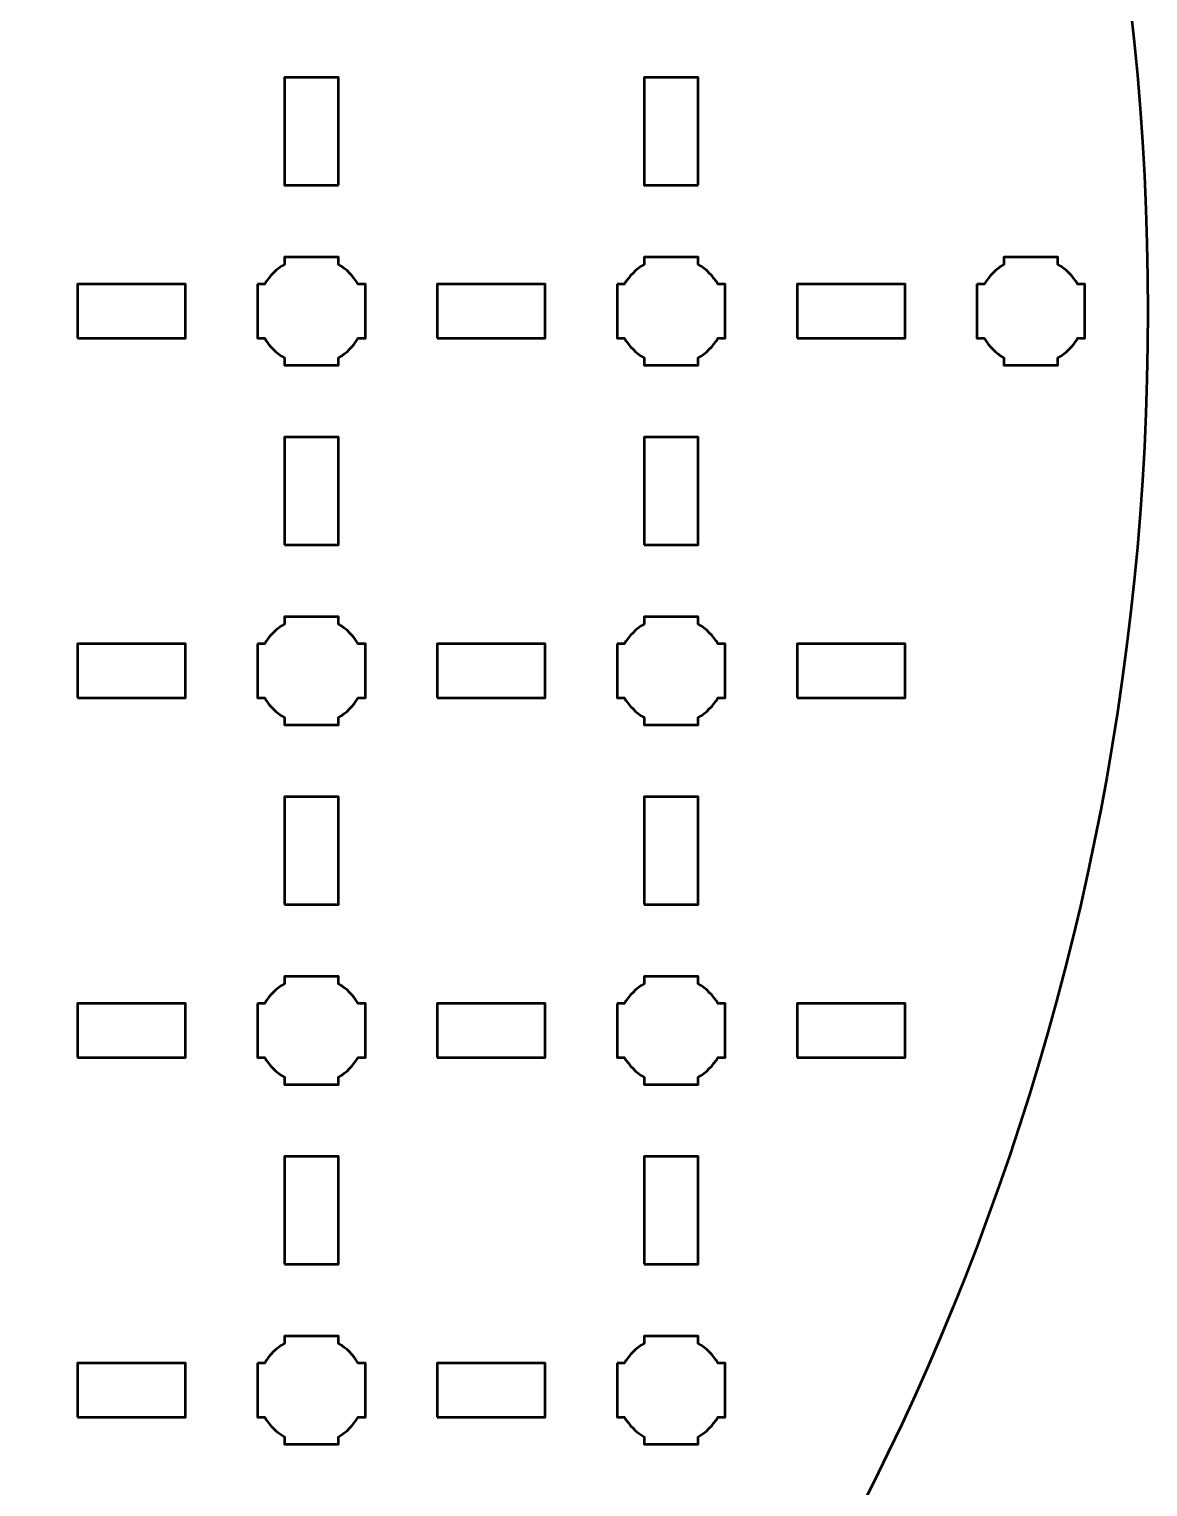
# Model space of a CAD drawing. Header units: centimetres. Extents: x -25.1 to 4.2, y -29.5 to -0.2.
# Drawn here: x -2.07 to 4.15, y -21.39 to -13.28 of the extents above; entities that cross this region are included whole.
import ezdxf

# ---------------------------------------------------------------- set-up
doc = ezdxf.new("R2010")
doc.units = ezdxf.units.CM
doc.header["$MEASUREMENT"] = 0
doc.layers.add('Layer 1', color=7, linetype='Continuous')

msp = doc.modelspace()

# ---------------------------------------------------------------- linework, layer by layer
at = {"layer": 'Layer 1', "lineweight": 53}
for points in [[(-1.8, -15), (-1.2, -15), (-1.2, -14.7), (-1.8, -14.7), (-1.8, -15)], [(0.2, -15), (0.8, -15), (0.8, -14.7), (0.2, -14.7), (0.2, -15)], [(2.2, -15), (2.8, -15), (2.8, -14.7), (2.2, -14.7), (2.2, -15)], [(-0.65, -16.15), (-0.35, -16.15), (-0.35, -15.55), (-0.65, -15.55), (-0.65, -16.15)], [(1.35, -16.15), (1.65, -16.15), (1.65, -15.55), (1.35, -15.55), (1.35, -16.15)], [(-1.8, -17), (-1.2, -17), (-1.2, -16.7), (-1.8, -16.7), (-1.8, -17)], [(0.2, -17), (0.8, -17), (0.8, -16.7), (0.2, -16.7), (0.2, -17)], [(2.2, -17), (2.8, -17), (2.8, -16.7), (2.2, -16.7), (2.2, -17)], [(-0.65, -18.15), (-0.35, -18.15), (-0.35, -17.55), (-0.65, -17.55), (-0.65, -18.15)], [(1.35, -18.15), (1.65, -18.15), (1.65, -17.55), (1.35, -17.55), (1.35, -18.15)], [(-1.8, -19), (-1.2, -19), (-1.2, -18.7), (-1.8, -18.7), (-1.8, -19)], [(0.2, -19), (0.8, -19), (0.8, -18.7), (0.2, -18.7), (0.2, -19)], [(2.2, -19), (2.8, -19), (2.8, -18.7), (2.2, -18.7), (2.2, -19)], [(-0.65, -20.15), (-0.35, -20.15), (-0.35, -19.55), (-0.65, -19.55), (-0.65, -20.15)], [(1.35, -20.15), (1.65, -20.15), (1.65, -19.55), (1.35, -19.55), (1.35, -20.15)], [(-1.8, -21), (-1.2, -21), (-1.2, -20.7), (-1.8, -20.7), (-1.8, -21)], [(0.2, -21), (0.8, -21), (0.8, -20.7), (0.2, -20.7), (0.2, -21)]]:
    msp.add_lwpolyline(points, close=True, dxfattribs=at)
at = {"layer": 'Layer 1', "color": 250, "lineweight": 53}
msp.add_ellipse((-10.5, -14.85), major_axis=(0, 14.65), ratio=1, dxfattribs=at)
at = {"layer": 'Layer 1', "lineweight": 53}
for points, knots in [([(-0.35002, -14.15), (-0.35002, -14.15), (-0.65002, -14.15), (-0.65002, -14.15), (-0.65002, -14.15), (-0.65002, -14.15), (-0.65002, -13.55), (-0.65002, -13.55), (-0.65002, -13.55), (-0.65002, -13.55), (-0.35002, -13.55), (-0.35002, -13.55), (-0.35002, -13.55), (-0.35002, -13.55), (-0.35002, -14.15), (-0.35002, -14.15)], [0, 0, 0, 0, 0.25, 0.25, 0.25, 0.25, 0.5, 0.5, 0.5, 0.5, 0.75, 0.75, 0.75, 0.75, 1, 1, 1, 1]), ([(1.64998, -14.15), (1.64998, -14.15), (1.34998, -14.15), (1.34998, -14.15), (1.34998, -14.15), (1.34998, -14.15), (1.34998, -13.55), (1.34998, -13.55), (1.34998, -13.55), (1.34998, -13.55), (1.64998, -13.55), (1.64998, -13.55), (1.64998, -13.55), (1.64998, -13.55), (1.64998, -14.15), (1.64998, -14.15)], [0, 0, 0, 0, 0.25, 0.25, 0.25, 0.25, 0.5, 0.5, 0.5, 0.5, 0.75, 0.75, 0.75, 0.75, 1, 1, 1, 1]), ([(-0.8, -14.7), (-0.8, -14.7), (-0.75985, -14.7), (-0.75985, -14.7), (-0.75985, -14.7), (-0.7335, -14.65447), (-0.69553, -14.6165), (-0.65, -14.59015), (-0.65, -14.59015), (-0.65, -14.59015), (-0.65, -14.55), (-0.65, -14.55), (-0.65, -14.55), (-0.65, -14.55), (-0.5, -14.55), (-0.5, -14.55), (-0.5, -14.55), (-0.5, -14.55), (-0.35, -14.55), (-0.35, -14.55), (-0.35, -14.55), (-0.35, -14.55), (-0.35, -14.59015), (-0.35, -14.59015), (-0.35, -14.59015), (-0.30447, -14.6165), (-0.2665, -14.65447), (-0.24015, -14.7), (-0.24015, -14.7), (-0.24015, -14.7), (-0.2, -14.7), (-0.2, -14.7), (-0.2, -14.7), (-0.2, -14.7), (-0.2, -14.85), (-0.2, -14.85), (-0.2, -14.85), (-0.2, -14.85), (-0.2, -15), (-0.2, -15), (-0.2, -15), (-0.2, -15), (-0.24015, -15), (-0.24015, -15), (-0.24015, -15), (-0.2665, -15.04553), (-0.30447, -15.0835), (-0.35, -15.10985), (-0.35, -15.10985), (-0.35, -15.10985), (-0.35, -15.15), (-0.35, -15.15), (-0.35, -15.15), (-0.35, -15.15), (-0.5, -15.15), (-0.5, -15.15), (-0.5, -15.15), (-0.5, -15.15), (-0.65, -15.15), (-0.65, -15.15), (-0.65, -15.15), (-0.65, -15.15), (-0.65, -15.10985), (-0.65, -15.10985), (-0.65, -15.10985), (-0.69553, -15.0835), (-0.7335, -15.04553), (-0.75985, -15), (-0.75985, -15), (-0.75985, -15), (-0.8, -15), (-0.8, -15), (-0.8, -15), (-0.8, -15), (-0.8, -14.85), (-0.8, -14.85), (-0.8, -14.85), (-0.8, -14.85), (-0.8, -14.7), (-0.8, -14.7)], [0, 0, 0, 0, 0.05, 0.05, 0.05, 0.05, 0.1, 0.1, 0.1, 0.1, 0.15, 0.15, 0.15, 0.15, 0.2, 0.2, 0.2, 0.2, 0.25, 0.25, 0.25, 0.25, 0.3, 0.3, 0.3, 0.3, 0.35, 0.35, 0.35, 0.35, 0.4, 0.4, 0.4, 0.4, 0.45, 0.45, 0.45, 0.45, 0.5, 0.5, 0.5, 0.5, 0.55, 0.55, 0.55, 0.55, 0.6, 0.6, 0.6, 0.6, 0.65, 0.65, 0.65, 0.65, 0.7, 0.7, 0.7, 0.7, 0.75, 0.75, 0.75, 0.75, 0.8, 0.8, 0.8, 0.8, 0.85, 0.85, 0.85, 0.85, 0.9, 0.9, 0.9, 0.9, 0.95, 0.95, 0.95, 0.95, 1, 1, 1, 1]), ([(1.2, -14.7), (1.2, -14.7), (1.24015, -14.7), (1.24015, -14.7), (1.24015, -14.7), (1.2665, -14.65447), (1.30447, -14.6165), (1.35, -14.59015), (1.35, -14.59015), (1.35, -14.59015), (1.35, -14.55), (1.35, -14.55), (1.35, -14.55), (1.35, -14.55), (1.5, -14.55), (1.5, -14.55), (1.5, -14.55), (1.5, -14.55), (1.65, -14.55), (1.65, -14.55), (1.65, -14.55), (1.65, -14.55), (1.65, -14.59015), (1.65, -14.59015), (1.65, -14.59015), (1.69553, -14.6165), (1.7335, -14.65447), (1.75985, -14.7), (1.75985, -14.7), (1.75985, -14.7), (1.8, -14.7), (1.8, -14.7), (1.8, -14.7), (1.8, -14.7), (1.8, -14.85), (1.8, -14.85), (1.8, -14.85), (1.8, -14.85), (1.8, -15), (1.8, -15), (1.8, -15), (1.8, -15), (1.75985, -15), (1.75985, -15), (1.75985, -15), (1.7335, -15.04553), (1.69553, -15.0835), (1.65, -15.10985), (1.65, -15.10985), (1.65, -15.10985), (1.65, -15.15), (1.65, -15.15), (1.65, -15.15), (1.65, -15.15), (1.5, -15.15), (1.5, -15.15), (1.5, -15.15), (1.5, -15.15), (1.35, -15.15), (1.35, -15.15), (1.35, -15.15), (1.35, -15.15), (1.35, -15.10985), (1.35, -15.10985), (1.35, -15.10985), (1.30447, -15.0835), (1.2665, -15.04553), (1.24015, -15), (1.24015, -15), (1.24015, -15), (1.2, -15), (1.2, -15), (1.2, -15), (1.2, -15), (1.2, -14.85), (1.2, -14.85), (1.2, -14.85), (1.2, -14.85), (1.2, -14.7), (1.2, -14.7)], [0, 0, 0, 0, 0.05, 0.05, 0.05, 0.05, 0.1, 0.1, 0.1, 0.1, 0.15, 0.15, 0.15, 0.15, 0.2, 0.2, 0.2, 0.2, 0.25, 0.25, 0.25, 0.25, 0.3, 0.3, 0.3, 0.3, 0.35, 0.35, 0.35, 0.35, 0.4, 0.4, 0.4, 0.4, 0.45, 0.45, 0.45, 0.45, 0.5, 0.5, 0.5, 0.5, 0.55, 0.55, 0.55, 0.55, 0.6, 0.6, 0.6, 0.6, 0.65, 0.65, 0.65, 0.65, 0.7, 0.7, 0.7, 0.7, 0.75, 0.75, 0.75, 0.75, 0.8, 0.8, 0.8, 0.8, 0.85, 0.85, 0.85, 0.85, 0.9, 0.9, 0.9, 0.9, 0.95, 0.95, 0.95, 0.95, 1, 1, 1, 1]), ([(3.2, -14.7), (3.2, -14.7), (3.24015, -14.7), (3.24015, -14.7), (3.24015, -14.7), (3.2665, -14.65447), (3.30447, -14.6165), (3.35, -14.59015), (3.35, -14.59015), (3.35, -14.59015), (3.35, -14.55), (3.35, -14.55), (3.35, -14.55), (3.35, -14.55), (3.5, -14.55), (3.5, -14.55), (3.5, -14.55), (3.5, -14.55), (3.65, -14.55), (3.65, -14.55), (3.65, -14.55), (3.65, -14.55), (3.65, -14.59015), (3.65, -14.59015), (3.65, -14.59015), (3.69553, -14.6165), (3.7335, -14.65447), (3.75985, -14.7), (3.75985, -14.7), (3.75985, -14.7), (3.8, -14.7), (3.8, -14.7), (3.8, -14.7), (3.8, -14.7), (3.8, -14.85), (3.8, -14.85), (3.8, -14.85), (3.8, -14.85), (3.8, -15), (3.8, -15), (3.8, -15), (3.8, -15), (3.75985, -15), (3.75985, -15), (3.75985, -15), (3.7335, -15.04553), (3.69553, -15.0835), (3.65, -15.10985), (3.65, -15.10985), (3.65, -15.10985), (3.65, -15.15), (3.65, -15.15), (3.65, -15.15), (3.65, -15.15), (3.5, -15.15), (3.5, -15.15), (3.5, -15.15), (3.5, -15.15), (3.35, -15.15), (3.35, -15.15), (3.35, -15.15), (3.35, -15.15), (3.35, -15.10985), (3.35, -15.10985), (3.35, -15.10985), (3.30447, -15.0835), (3.2665, -15.04553), (3.24015, -15), (3.24015, -15), (3.24015, -15), (3.2, -15), (3.2, -15), (3.2, -15), (3.2, -15), (3.2, -14.85), (3.2, -14.85), (3.2, -14.85), (3.2, -14.85), (3.2, -14.7), (3.2, -14.7)], [0, 0, 0, 0, 0.05, 0.05, 0.05, 0.05, 0.1, 0.1, 0.1, 0.1, 0.15, 0.15, 0.15, 0.15, 0.2, 0.2, 0.2, 0.2, 0.25, 0.25, 0.25, 0.25, 0.3, 0.3, 0.3, 0.3, 0.35, 0.35, 0.35, 0.35, 0.4, 0.4, 0.4, 0.4, 0.45, 0.45, 0.45, 0.45, 0.5, 0.5, 0.5, 0.5, 0.55, 0.55, 0.55, 0.55, 0.6, 0.6, 0.6, 0.6, 0.65, 0.65, 0.65, 0.65, 0.7, 0.7, 0.7, 0.7, 0.75, 0.75, 0.75, 0.75, 0.8, 0.8, 0.8, 0.8, 0.85, 0.85, 0.85, 0.85, 0.9, 0.9, 0.9, 0.9, 0.95, 0.95, 0.95, 0.95, 1, 1, 1, 1]), ([(-0.8, -16.7), (-0.8, -16.7), (-0.75985, -16.7), (-0.75985, -16.7), (-0.75985, -16.7), (-0.7335, -16.65447), (-0.69553, -16.6165), (-0.65, -16.59015), (-0.65, -16.59015), (-0.65, -16.59015), (-0.65, -16.55), (-0.65, -16.55), (-0.65, -16.55), (-0.65, -16.55), (-0.5, -16.55), (-0.5, -16.55), (-0.5, -16.55), (-0.5, -16.55), (-0.35, -16.55), (-0.35, -16.55), (-0.35, -16.55), (-0.35, -16.55), (-0.35, -16.59015), (-0.35, -16.59015), (-0.35, -16.59015), (-0.30447, -16.6165), (-0.2665, -16.65447), (-0.24015, -16.7), (-0.24015, -16.7), (-0.24015, -16.7), (-0.2, -16.7), (-0.2, -16.7), (-0.2, -16.7), (-0.2, -16.7), (-0.2, -16.85), (-0.2, -16.85), (-0.2, -16.85), (-0.2, -16.85), (-0.2, -17), (-0.2, -17), (-0.2, -17), (-0.2, -17), (-0.24015, -17), (-0.24015, -17), (-0.24015, -17), (-0.2665, -17.04553), (-0.30447, -17.0835), (-0.35, -17.10985), (-0.35, -17.10985), (-0.35, -17.10985), (-0.35, -17.15), (-0.35, -17.15), (-0.35, -17.15), (-0.35, -17.15), (-0.5, -17.15), (-0.5, -17.15), (-0.5, -17.15), (-0.5, -17.15), (-0.65, -17.15), (-0.65, -17.15), (-0.65, -17.15), (-0.65, -17.15), (-0.65, -17.10985), (-0.65, -17.10985), (-0.65, -17.10985), (-0.69553, -17.0835), (-0.7335, -17.04553), (-0.75985, -17), (-0.75985, -17), (-0.75985, -17), (-0.8, -17), (-0.8, -17), (-0.8, -17), (-0.8, -17), (-0.8, -16.85), (-0.8, -16.85), (-0.8, -16.85), (-0.8, -16.85), (-0.8, -16.7), (-0.8, -16.7)], [0, 0, 0, 0, 0.05, 0.05, 0.05, 0.05, 0.1, 0.1, 0.1, 0.1, 0.15, 0.15, 0.15, 0.15, 0.2, 0.2, 0.2, 0.2, 0.25, 0.25, 0.25, 0.25, 0.3, 0.3, 0.3, 0.3, 0.35, 0.35, 0.35, 0.35, 0.4, 0.4, 0.4, 0.4, 0.45, 0.45, 0.45, 0.45, 0.5, 0.5, 0.5, 0.5, 0.55, 0.55, 0.55, 0.55, 0.6, 0.6, 0.6, 0.6, 0.65, 0.65, 0.65, 0.65, 0.7, 0.7, 0.7, 0.7, 0.75, 0.75, 0.75, 0.75, 0.8, 0.8, 0.8, 0.8, 0.85, 0.85, 0.85, 0.85, 0.9, 0.9, 0.9, 0.9, 0.95, 0.95, 0.95, 0.95, 1, 1, 1, 1]), ([(1.2, -16.7), (1.2, -16.7), (1.24015, -16.7), (1.24015, -16.7), (1.24015, -16.7), (1.2665, -16.65447), (1.30447, -16.6165), (1.35, -16.59015), (1.35, -16.59015), (1.35, -16.59015), (1.35, -16.55), (1.35, -16.55), (1.35, -16.55), (1.35, -16.55), (1.5, -16.55), (1.5, -16.55), (1.5, -16.55), (1.5, -16.55), (1.65, -16.55), (1.65, -16.55), (1.65, -16.55), (1.65, -16.55), (1.65, -16.59015), (1.65, -16.59015), (1.65, -16.59015), (1.69553, -16.6165), (1.7335, -16.65447), (1.75985, -16.7), (1.75985, -16.7), (1.75985, -16.7), (1.8, -16.7), (1.8, -16.7), (1.8, -16.7), (1.8, -16.7), (1.8, -16.85), (1.8, -16.85), (1.8, -16.85), (1.8, -16.85), (1.8, -17), (1.8, -17), (1.8, -17), (1.8, -17), (1.75985, -17), (1.75985, -17), (1.75985, -17), (1.7335, -17.04553), (1.69553, -17.0835), (1.65, -17.10985), (1.65, -17.10985), (1.65, -17.10985), (1.65, -17.15), (1.65, -17.15), (1.65, -17.15), (1.65, -17.15), (1.5, -17.15), (1.5, -17.15), (1.5, -17.15), (1.5, -17.15), (1.35, -17.15), (1.35, -17.15), (1.35, -17.15), (1.35, -17.15), (1.35, -17.10985), (1.35, -17.10985), (1.35, -17.10985), (1.30447, -17.0835), (1.2665, -17.04553), (1.24015, -17), (1.24015, -17), (1.24015, -17), (1.2, -17), (1.2, -17), (1.2, -17), (1.2, -17), (1.2, -16.85), (1.2, -16.85), (1.2, -16.85), (1.2, -16.85), (1.2, -16.7), (1.2, -16.7)], [0, 0, 0, 0, 0.05, 0.05, 0.05, 0.05, 0.1, 0.1, 0.1, 0.1, 0.15, 0.15, 0.15, 0.15, 0.2, 0.2, 0.2, 0.2, 0.25, 0.25, 0.25, 0.25, 0.3, 0.3, 0.3, 0.3, 0.35, 0.35, 0.35, 0.35, 0.4, 0.4, 0.4, 0.4, 0.45, 0.45, 0.45, 0.45, 0.5, 0.5, 0.5, 0.5, 0.55, 0.55, 0.55, 0.55, 0.6, 0.6, 0.6, 0.6, 0.65, 0.65, 0.65, 0.65, 0.7, 0.7, 0.7, 0.7, 0.75, 0.75, 0.75, 0.75, 0.8, 0.8, 0.8, 0.8, 0.85, 0.85, 0.85, 0.85, 0.9, 0.9, 0.9, 0.9, 0.95, 0.95, 0.95, 0.95, 1, 1, 1, 1]), ([(-0.8, -18.7), (-0.8, -18.7), (-0.75985, -18.7), (-0.75985, -18.7), (-0.75985, -18.7), (-0.7335, -18.65447), (-0.69553, -18.6165), (-0.65, -18.59015), (-0.65, -18.59015), (-0.65, -18.59015), (-0.65, -18.55), (-0.65, -18.55), (-0.65, -18.55), (-0.65, -18.55), (-0.5, -18.55), (-0.5, -18.55), (-0.5, -18.55), (-0.5, -18.55), (-0.35, -18.55), (-0.35, -18.55), (-0.35, -18.55), (-0.35, -18.55), (-0.35, -18.59015), (-0.35, -18.59015), (-0.35, -18.59015), (-0.30447, -18.6165), (-0.2665, -18.65447), (-0.24015, -18.7), (-0.24015, -18.7), (-0.24015, -18.7), (-0.2, -18.7), (-0.2, -18.7), (-0.2, -18.7), (-0.2, -18.7), (-0.2, -18.85), (-0.2, -18.85), (-0.2, -18.85), (-0.2, -18.85), (-0.2, -19), (-0.2, -19), (-0.2, -19), (-0.2, -19), (-0.24015, -19), (-0.24015, -19), (-0.24015, -19), (-0.2665, -19.04553), (-0.30447, -19.0835), (-0.35, -19.10985), (-0.35, -19.10985), (-0.35, -19.10985), (-0.35, -19.15), (-0.35, -19.15), (-0.35, -19.15), (-0.35, -19.15), (-0.5, -19.15), (-0.5, -19.15), (-0.5, -19.15), (-0.5, -19.15), (-0.65, -19.15), (-0.65, -19.15), (-0.65, -19.15), (-0.65, -19.15), (-0.65, -19.10985), (-0.65, -19.10985), (-0.65, -19.10985), (-0.69553, -19.0835), (-0.7335, -19.04553), (-0.75985, -19), (-0.75985, -19), (-0.75985, -19), (-0.8, -19), (-0.8, -19), (-0.8, -19), (-0.8, -19), (-0.8, -18.85), (-0.8, -18.85), (-0.8, -18.85), (-0.8, -18.85), (-0.8, -18.7), (-0.8, -18.7)], [0, 0, 0, 0, 0.05, 0.05, 0.05, 0.05, 0.1, 0.1, 0.1, 0.1, 0.15, 0.15, 0.15, 0.15, 0.2, 0.2, 0.2, 0.2, 0.25, 0.25, 0.25, 0.25, 0.3, 0.3, 0.3, 0.3, 0.35, 0.35, 0.35, 0.35, 0.4, 0.4, 0.4, 0.4, 0.45, 0.45, 0.45, 0.45, 0.5, 0.5, 0.5, 0.5, 0.55, 0.55, 0.55, 0.55, 0.6, 0.6, 0.6, 0.6, 0.65, 0.65, 0.65, 0.65, 0.7, 0.7, 0.7, 0.7, 0.75, 0.75, 0.75, 0.75, 0.8, 0.8, 0.8, 0.8, 0.85, 0.85, 0.85, 0.85, 0.9, 0.9, 0.9, 0.9, 0.95, 0.95, 0.95, 0.95, 1, 1, 1, 1]), ([(1.2, -18.7), (1.2, -18.7), (1.24015, -18.7), (1.24015, -18.7), (1.24015, -18.7), (1.2665, -18.65447), (1.30447, -18.6165), (1.35, -18.59015), (1.35, -18.59015), (1.35, -18.59015), (1.35, -18.55), (1.35, -18.55), (1.35, -18.55), (1.35, -18.55), (1.5, -18.55), (1.5, -18.55), (1.5, -18.55), (1.5, -18.55), (1.65, -18.55), (1.65, -18.55), (1.65, -18.55), (1.65, -18.55), (1.65, -18.59015), (1.65, -18.59015), (1.65, -18.59015), (1.69553, -18.6165), (1.7335, -18.65447), (1.75985, -18.7), (1.75985, -18.7), (1.75985, -18.7), (1.8, -18.7), (1.8, -18.7), (1.8, -18.7), (1.8, -18.7), (1.8, -18.85), (1.8, -18.85), (1.8, -18.85), (1.8, -18.85), (1.8, -19), (1.8, -19), (1.8, -19), (1.8, -19), (1.75985, -19), (1.75985, -19), (1.75985, -19), (1.7335, -19.04553), (1.69553, -19.0835), (1.65, -19.10985), (1.65, -19.10985), (1.65, -19.10985), (1.65, -19.15), (1.65, -19.15), (1.65, -19.15), (1.65, -19.15), (1.5, -19.15), (1.5, -19.15), (1.5, -19.15), (1.5, -19.15), (1.35, -19.15), (1.35, -19.15), (1.35, -19.15), (1.35, -19.15), (1.35, -19.10985), (1.35, -19.10985), (1.35, -19.10985), (1.30447, -19.0835), (1.2665, -19.04553), (1.24015, -19), (1.24015, -19), (1.24015, -19), (1.2, -19), (1.2, -19), (1.2, -19), (1.2, -19), (1.2, -18.85), (1.2, -18.85), (1.2, -18.85), (1.2, -18.85), (1.2, -18.7), (1.2, -18.7)], [0, 0, 0, 0, 0.05, 0.05, 0.05, 0.05, 0.1, 0.1, 0.1, 0.1, 0.15, 0.15, 0.15, 0.15, 0.2, 0.2, 0.2, 0.2, 0.25, 0.25, 0.25, 0.25, 0.3, 0.3, 0.3, 0.3, 0.35, 0.35, 0.35, 0.35, 0.4, 0.4, 0.4, 0.4, 0.45, 0.45, 0.45, 0.45, 0.5, 0.5, 0.5, 0.5, 0.55, 0.55, 0.55, 0.55, 0.6, 0.6, 0.6, 0.6, 0.65, 0.65, 0.65, 0.65, 0.7, 0.7, 0.7, 0.7, 0.75, 0.75, 0.75, 0.75, 0.8, 0.8, 0.8, 0.8, 0.85, 0.85, 0.85, 0.85, 0.9, 0.9, 0.9, 0.9, 0.95, 0.95, 0.95, 0.95, 1, 1, 1, 1]), ([(-0.8, -20.7), (-0.8, -20.7), (-0.75985, -20.7), (-0.75985, -20.7), (-0.75985, -20.7), (-0.7335, -20.65447), (-0.69553, -20.6165), (-0.65, -20.59015), (-0.65, -20.59015), (-0.65, -20.59015), (-0.65, -20.55), (-0.65, -20.55), (-0.65, -20.55), (-0.65, -20.55), (-0.5, -20.55), (-0.5, -20.55), (-0.5, -20.55), (-0.5, -20.55), (-0.35, -20.55), (-0.35, -20.55), (-0.35, -20.55), (-0.35, -20.55), (-0.35, -20.59015), (-0.35, -20.59015), (-0.35, -20.59015), (-0.30447, -20.6165), (-0.2665, -20.65447), (-0.24015, -20.7), (-0.24015, -20.7), (-0.24015, -20.7), (-0.2, -20.7), (-0.2, -20.7), (-0.2, -20.7), (-0.2, -20.7), (-0.2, -20.85), (-0.2, -20.85), (-0.2, -20.85), (-0.2, -20.85), (-0.2, -21), (-0.2, -21), (-0.2, -21), (-0.2, -21), (-0.24015, -21), (-0.24015, -21), (-0.24015, -21), (-0.2665, -21.04553), (-0.30447, -21.0835), (-0.35, -21.10985), (-0.35, -21.10985), (-0.35, -21.10985), (-0.35, -21.15), (-0.35, -21.15), (-0.35, -21.15), (-0.35, -21.15), (-0.5, -21.15), (-0.5, -21.15), (-0.5, -21.15), (-0.5, -21.15), (-0.65, -21.15), (-0.65, -21.15), (-0.65, -21.15), (-0.65, -21.15), (-0.65, -21.10985), (-0.65, -21.10985), (-0.65, -21.10985), (-0.69553, -21.0835), (-0.7335, -21.04553), (-0.75985, -21), (-0.75985, -21), (-0.75985, -21), (-0.8, -21), (-0.8, -21), (-0.8, -21), (-0.8, -21), (-0.8, -20.85), (-0.8, -20.85), (-0.8, -20.85), (-0.8, -20.85), (-0.8, -20.7), (-0.8, -20.7)], [0, 0, 0, 0, 0.05, 0.05, 0.05, 0.05, 0.1, 0.1, 0.1, 0.1, 0.15, 0.15, 0.15, 0.15, 0.2, 0.2, 0.2, 0.2, 0.25, 0.25, 0.25, 0.25, 0.3, 0.3, 0.3, 0.3, 0.35, 0.35, 0.35, 0.35, 0.4, 0.4, 0.4, 0.4, 0.45, 0.45, 0.45, 0.45, 0.5, 0.5, 0.5, 0.5, 0.55, 0.55, 0.55, 0.55, 0.6, 0.6, 0.6, 0.6, 0.65, 0.65, 0.65, 0.65, 0.7, 0.7, 0.7, 0.7, 0.75, 0.75, 0.75, 0.75, 0.8, 0.8, 0.8, 0.8, 0.85, 0.85, 0.85, 0.85, 0.9, 0.9, 0.9, 0.9, 0.95, 0.95, 0.95, 0.95, 1, 1, 1, 1]), ([(1.2, -20.7), (1.2, -20.7), (1.24015, -20.7), (1.24015, -20.7), (1.24015, -20.7), (1.2665, -20.65447), (1.30447, -20.6165), (1.35, -20.59015), (1.35, -20.59015), (1.35, -20.59015), (1.35, -20.55), (1.35, -20.55), (1.35, -20.55), (1.35, -20.55), (1.5, -20.55), (1.5, -20.55), (1.5, -20.55), (1.5, -20.55), (1.65, -20.55), (1.65, -20.55), (1.65, -20.55), (1.65, -20.55), (1.65, -20.59015), (1.65, -20.59015), (1.65, -20.59015), (1.69553, -20.6165), (1.7335, -20.65447), (1.75985, -20.7), (1.75985, -20.7), (1.75985, -20.7), (1.8, -20.7), (1.8, -20.7), (1.8, -20.7), (1.8, -20.7), (1.8, -20.85), (1.8, -20.85), (1.8, -20.85), (1.8, -20.85), (1.8, -21), (1.8, -21), (1.8, -21), (1.8, -21), (1.75985, -21), (1.75985, -21), (1.75985, -21), (1.7335, -21.04553), (1.69553, -21.0835), (1.65, -21.10985), (1.65, -21.10985), (1.65, -21.10985), (1.65, -21.15), (1.65, -21.15), (1.65, -21.15), (1.65, -21.15), (1.5, -21.15), (1.5, -21.15), (1.5, -21.15), (1.5, -21.15), (1.35, -21.15), (1.35, -21.15), (1.35, -21.15), (1.35, -21.15), (1.35, -21.10985), (1.35, -21.10985), (1.35, -21.10985), (1.30447, -21.0835), (1.2665, -21.04553), (1.24015, -21), (1.24015, -21), (1.24015, -21), (1.2, -21), (1.2, -21), (1.2, -21), (1.2, -21), (1.2, -20.85), (1.2, -20.85), (1.2, -20.85), (1.2, -20.85), (1.2, -20.7), (1.2, -20.7)], [0, 0, 0, 0, 0.05, 0.05, 0.05, 0.05, 0.1, 0.1, 0.1, 0.1, 0.15, 0.15, 0.15, 0.15, 0.2, 0.2, 0.2, 0.2, 0.25, 0.25, 0.25, 0.25, 0.3, 0.3, 0.3, 0.3, 0.35, 0.35, 0.35, 0.35, 0.4, 0.4, 0.4, 0.4, 0.45, 0.45, 0.45, 0.45, 0.5, 0.5, 0.5, 0.5, 0.55, 0.55, 0.55, 0.55, 0.6, 0.6, 0.6, 0.6, 0.65, 0.65, 0.65, 0.65, 0.7, 0.7, 0.7, 0.7, 0.75, 0.75, 0.75, 0.75, 0.8, 0.8, 0.8, 0.8, 0.85, 0.85, 0.85, 0.85, 0.9, 0.9, 0.9, 0.9, 0.95, 0.95, 0.95, 0.95, 1, 1, 1, 1])]:
    msp.add_open_spline(points, degree=3, knots=knots, dxfattribs=at)

doc.saveas('drawing.dxf')
